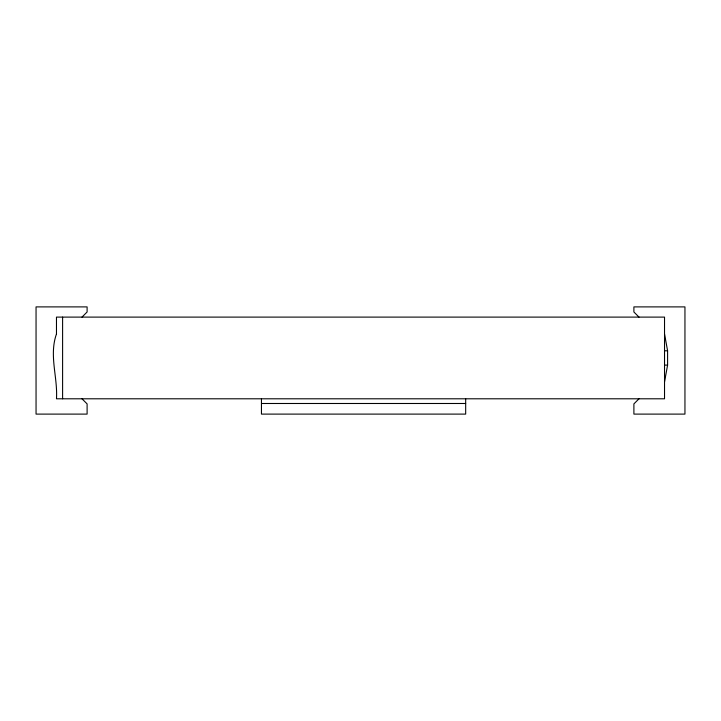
<?xml version="1.0" encoding="UTF-8"?>
<svg xmlns="http://www.w3.org/2000/svg" width="721" height="721" viewBox="0 0 721 721"><rect width="100%" height="100%" fill="white"/><g stroke="black" fill="none" stroke-linecap="round" stroke-linejoin="round"><path stroke-width="1.08" d="M664.528 381.941L667.592 365.096L667.592 350.803L664.528 333.949M81.996 317.105L87.106 311.995L87.106 306.894L36.05 306.894L36.05 414.106L87.106 414.106L87.106 403.895L81.996 398.794M639.004 398.794L633.894 403.895L633.894 414.106L684.95 414.106L684.95 306.894L633.894 306.894L633.894 311.995L639.004 317.105M664.528 350.803L667.592 350.803M664.528 365.096L667.592 365.096M261.453 403.49L465.676 403.49M465.676 398.794L465.676 414.106L261.453 414.106L261.453 398.794M62.601 317.105L62.601 398.794M56.472 333.949C48.875 355.462 57.824 377.02 56.472 398.794L664.528 398.794L664.528 317.105L56.472 317.105L56.472 333.949"/></g></svg>
